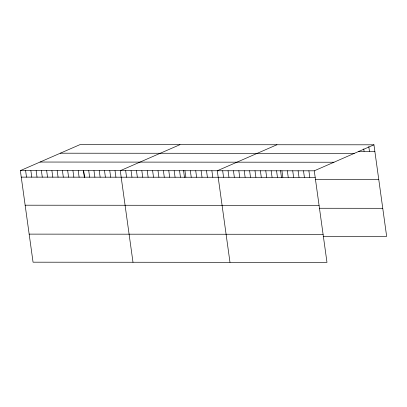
<?xml version="1.0" encoding="UTF-8"?>
<svg xmlns="http://www.w3.org/2000/svg" width="407" height="407" viewBox="0 0 407 407"><rect width="100%" height="100%" fill="white"/><g stroke="black" fill="none" stroke-linecap="round" stroke-linejoin="round"><path stroke-width="0.61" d="M373.947 144.811L314.275 170.818L326.979 262.383L33.053 262.189L20.35 170.625L80.021 144.617L373.947 144.811L386.65 236.375L323.183 236.335M179.955 144.683L120.284 170.691L132.992 262.256M276.948 144.744L217.282 170.757L229.986 262.322M358.679 151.302L374.847 151.312M60.328 153.2L354.253 153.393M40.039 162.042L333.964 162.235M20.35 170.625L314.275 170.818M21.25 177.131L315.176 177.325M315.277 179.339L378.744 179.385M25.148 205.199L319.073 205.393M319.286 208.262L382.753 208.303M29.162 234.122L323.087 234.315M368.803 146.581L369.459 151.307M363.741 148.942L364.072 151.307M308.888 170.818L309.788 177.32M303.5 170.813L304.4 177.315M298.107 170.808L299.013 177.315M292.719 170.803L293.625 177.31M287.332 170.803L288.232 177.304M281.944 170.798L282.845 177.304M280.535 170.589L281.486 177.447M276.557 170.792L277.457 177.299M271.164 170.792L272.069 177.294M265.776 170.787L266.682 177.289M260.388 170.782L261.289 177.289M255.001 170.782L255.901 177.284M249.613 170.777L250.514 177.279M244.22 170.772L245.126 177.279M238.833 170.767L239.738 177.274M233.445 170.767L234.351 177.269M228.057 170.762L228.958 177.269M222.67 170.757L223.57 177.264M211.889 170.752L212.795 177.259M206.502 170.747L207.407 177.254M201.114 170.747L202.014 177.249M195.726 170.742L196.627 177.243M190.339 170.737L191.239 177.243M184.946 170.737L185.851 177.238M183.542 170.523L184.493 177.386M179.558 170.731L180.464 177.233M174.171 170.726L175.071 177.233M168.783 170.721L169.683 177.228M163.395 170.721L164.296 177.223M158.002 170.716L158.908 177.223M152.615 170.711L153.52 177.218M147.227 170.711L148.128 177.213M141.84 170.706L142.74 177.208M136.452 170.701L137.352 177.208M131.064 170.701L131.965 177.203M125.671 170.696L126.577 177.198M115.023 170.686L115.929 177.193M109.763 170.686L110.668 177.187M104.507 170.681L105.408 177.187M99.247 170.675L100.147 177.182M93.986 170.675L94.887 177.177M88.726 170.67L89.626 177.177M83.603 170.457L84.559 177.32M83.466 170.665L84.371 177.172M78.205 170.665L79.111 177.167M72.945 170.66L73.85 177.167M67.689 170.655L68.59 177.162M62.429 170.655L63.329 177.157M57.168 170.65L58.069 177.157M51.908 170.645L52.813 177.152M46.647 170.645L47.553 177.147M41.387 170.64L42.292 177.142M36.131 170.635L37.032 177.142M30.871 170.635L31.771 177.137M25.61 170.63L26.511 177.131"/></g></svg>
